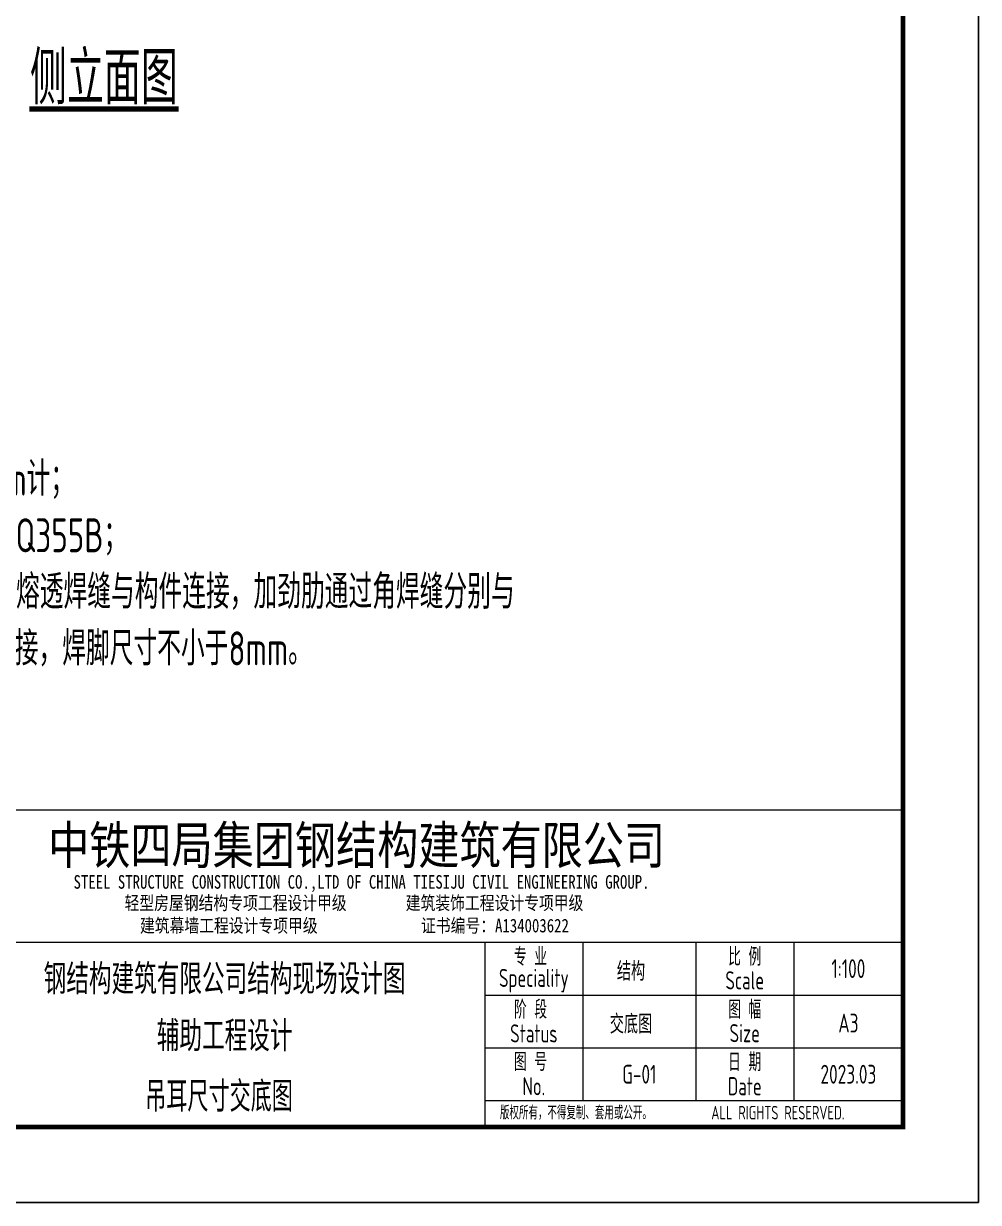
# Model space of a CAD drawing. Extents: x -129781 to 128588, y -28719 to 55661.
# Drawn here: x 115921 to 128588, y 0 to 15631 of the extents above; entities that cross this region are included whole.
import ezdxf
from ezdxf.enums import TextEntityAlignment as Align

# ---------------------------------------------------------------- set-up
doc = ezdxf.new("R2010")
doc.units = 0
doc.header["$LTSCALE"] = 1000
doc.layers.get('0').update_dxf_attribs({"linetype": 'CONTINUOUS'})
for name, color, linetype, lineweight in [('1粗实线', 1, 'CONTINUOUS', 30), ('6文本', 7, 'CONTINUOUS', 15), ('HFZT', 5, 'CONTINUOUS', 15)]:
    doc.layers.add(name, color=color, linetype=linetype, lineweight=lineweight)
doc.layers.add('M_Dim', color=3, linetype='CONTINUOUS')
doc.layers.add('XI', color=7, linetype='CONTINUOUS')
doc.styles.add('TSSD_NORM', font='tssdeng.shx', dxfattribs={"width": 0.7, "bigfont": 'hztxt.shx'})
doc.styles.add('图框-仿宋', font='tssdeng.shx', dxfattribs={"bigfont": 'hztxt.shx'})
doc.styles.add('图框-黑体', font='simhei.ttf', dxfattribs={"width": 0.9})
doc.styles.add('桥梁', font='tssdeng.shx', dxfattribs={"width": 0.75, "bigfont": 'hztxt.shx'})

# ---------------------------------------------------------------- blocks, each defined once
blk = doc.blocks.new('DETK')
at = {"color": 7, "linetype": 'Continuous'}
blk.add_lwpolyline([(0, 0), (0, 29700), (42000, 29700), (42000, 0), (0, 0)], dxfattribs=at)
at = {"layer": '1粗实线', "color": 7, "linetype": 'Continuous', "const_width": 60}
blk.add_lwpolyline([(2500, 1000), (2500, 28700), (41000, 28700), (41000, 1000), (2500, 1000)], dxfattribs=at)
at = {"layer": 'HFZT'}
for p, q in [((41000, 5200), (24800, 5200)), ((41000, 1000), (41000, 5200)), ((24800, 3450), (41000, 3450)), ((35452, 3450), (35452, 1000)), ((35469, 3450), (41000, 3450)), ((36752, 3450), (36752, 1350)), ((38250, 3450), (38250, 1350)), ((39550, 3450), (39550, 1350)), ((35452, 2750), (41000, 2750)), ((35452, 2050), (41000, 2050)), ((35452, 1350), (41000, 1350)), ((24800, 1000), (41000, 1000))]:
    blk.add_line(p, q, dxfattribs=at)
at = {"layer": 'HFZT', "style": '图框-仿宋', "width": 0.7}
for s, p in [('专 业', (36058, 3270)), ('比 例', (38900, 3270)), ('Speciality', (36102, 2941)), ('Scale', (38900, 2945)), ('阶 段', (36058, 2570)), ('图 幅', (38900, 2570)), ('Status', (36102, 2241)), ('Size', (38900, 2245)), ('图 号', (36058, 1870)), ('日 期', (38900, 1870)), ('No.', (36102, 1541)), ('Date', (38900, 1541))]:
    blk.add_text(s, height=240, dxfattribs=at).set_placement(p, align=Align.MIDDLE)
at = {"layer": 'HFZT', "color": 2, "style": '桥梁', "width": 0.75}
for s, p in [('钢结构建筑有限公司结构现场设计图', (32000, 2760)), ('辅助工程设计', (32000, 2005))]:
    blk.add_text(s, height=400, dxfattribs=at).set_placement(p, align=Align.CENTER)
at = {"layer": 'HFZT', "color": 2}
for s, style, width, p in [('结构', '桥梁', 0.75, (37391, 3078)), ('交底图', '桥梁', 0.75, (37391, 2378)), ('A3', '图框-仿宋', 0.7, (40275, 2378))]:
    blk.add_text(s, height=250, dxfattribs=dict(at, style=style, width=width)).set_placement(p, align=Align.MIDDLE)
at = {"layer": 'HFZT', "style": '图框-仿宋', "width": 0.7}
for s, p in [('版权所有，不得复制、套用或公开。', (35652, 1100)), ('ALL RIGHTS RESERVED.', (38456, 1100))]:
    blk.add_text(s, height=180, dxfattribs=at).set_placement(p)
at = {"layer": 'HFZT', "color": 2, "style": 'TSSD_NORM', "width": 0.7}
for tag, height, p in [('比例尺', 250, (40275, 3100)), ('图号', 250, (37501, 1700)), ('日期', 250, (40275, 1700)), ('图名', 400, (31926, 1425))]:
    blk.add_attdef(tag, text='', height=height, dxfattribs=at).set_placement(p, align=Align.MIDDLE)
at = {"layer": 'XI', "color": 5, "style": '图框-黑体', "width": 0.8}
for s, height, p in [('中铁四局集团钢结构建筑有限公司', 500, (33751, 4487)), ('STEEL STRUCTURE CONSTRUCTION CO.,LTD OF CHINA TIESIJU CIVIL ENGINEERING GROUP.', 180, (33816, 4160)), ('轻型房屋钢结构专项工程设计甲级        建筑装饰工程设计专项甲级 ', 180, (33765, 3881)), ('建筑幕墙工程设计专项甲级              证书编号：A134003622', 180, (33722, 3581))]:
    blk.add_text(s, height=height, dxfattribs=at).set_placement(p, align=Align.CENTER)

msp = doc.modelspace()

# ---------------------------------------------------------------- linework, layer by layer
at = {"layer": 'M_Dim', "const_width": 70}
msp.add_lwpolyline([(115997.77841, 14499.91854), (117977.84329, 14499.91854)], dxfattribs=at)

# ---------------------------------------------------------------- block references
msp.add_blockref('DETK', (86588.15021, 0)).add_auto_attribs({'日期': '2023.03', '比例尺': '1:100', '图号': 'G-01', '图名': '吊耳尺寸交底图'})

# ---------------------------------------------------------------- texts
at = {"layer": '6文本', "style": 'TSSD_NORM', "width": 0.7}
for s, height, p in [('侧立面图', 700, (116006.68392, 14559.62983)), ('1、图中尺寸均以mm计；', 450, (113041.09532, 9370.90916)), ('2、吊耳板材质均为Q355B；', 450, (113089.55686, 8620.90916)), ('3、吊耳板底部通过熔透焊缝与构件连接，加劲肋通过角焊缝分别与', 450, (113089.55686, 7870.90916)), ('吊耳板、构件连接，焊脚尺寸不小于8mm。', 450, (113598.72512, 7120.90916))]:
    msp.add_text(s, height=height, dxfattribs=at).set_placement(p)

doc.saveas('drawing.dxf')
